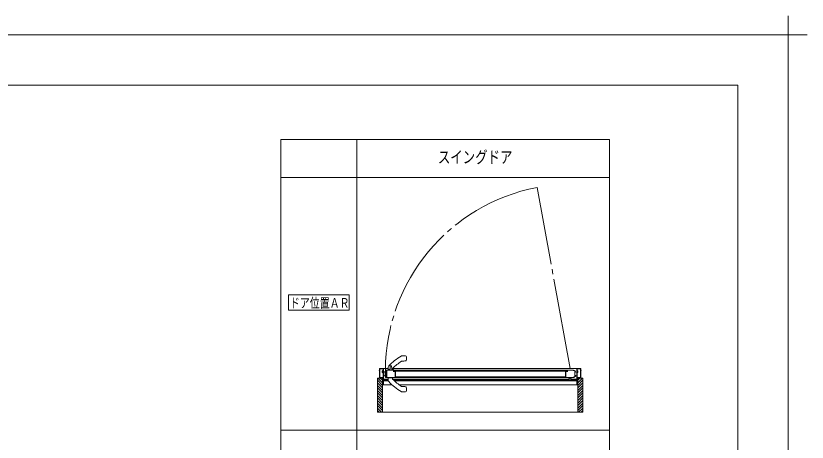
# Model space of a CAD drawing. Units: millimetres on the paper. Extents: x -305 to 305, y -152 to 152.
# Drawn here: x -33.8 to 122.7, y 67.8 to 152.3 of the extents above; entities that cross this region are included whole.
import ezdxf
from ezdxf.enums import TextEntityAlignment as Align

# ---------------------------------------------------------------- set-up
doc = ezdxf.new("R2010")
doc.units = ezdxf.units.MM
doc.linetypes.add('LONG_CHAIN', pattern=[21, 18, -1, 1, -1])
doc.linetypes.add('LONG_DOUBLE_CHAIN', pattern=[21.8, 18, -1, 0.6, -0.6, 0.6, -1])
for name, color, linetype, lineweight in [('0-1_VIEW0001', 7, 'Continuous', 9), ('0-2_1図面枠', 7, 'Continuous', 9), ('0-3_図面枠', 3, 'Continuous', 9), ('0-4_DEFPOINTS', 7, 'Continuous', 9)]:
    doc.layers.add(name, color=color, linetype=linetype, lineweight=lineweight)
doc.styles.add('ＭＳ ゴシック', font='')
doc.styles.get('ＭＳ ゴシック').set_extended_font_data('MS Gothic')

# ---------------------------------------------------------------- blocks, each defined once
blk = doc.blocks.new('グループ-6')
at = {"layer": '0-2_1図面枠'}
for p, q in [((4200, 2895), (4200, 3045)), ((4275, 2970), (4125, 2970))]:
    blk.add_line(p, q, dxfattribs=at)

msp = doc.modelspace()

# ---------------------------------------------------------------- linework, layer by layer
at = {"layer": '0-1_VIEW0001'}
for p, q in [((18.617, 127.749), (83.617, 127.749)), ((33.617, 127.749), (33.617, 20.249)), ((83.617, 127.749), (83.617, 20.249)), ((18.617, 120.249), (83.617, 120.249)), ((20.117, 93.999), (20.117, 96.999)), ((20.117, 96.999), (32.117, 96.999)), ((32.117, 93.999), (32.117, 96.999)), ((20.117, 93.999), (32.117, 93.999)), ((42.51, 84.937), (43.26, 84.937)), ((43.46, 84.162), (43.46, 84.737)), ((42.574, 83.907), (42.96, 83.907)), ((38.06, 81.992), (38.06, 82.012)), ((38.07, 82.022), (38.12, 82.022)), ((38.12, 81.982), (38.07, 81.982)), ((38.135, 82.037), (38.135, 82.372)), ((38.135, 80.672), (38.135, 81.967)), ((38.18, 80.682), (38.18, 82.362)), ((38.185, 82.422), (38.86, 82.422)), ((38.195, 82.377), (38.82, 82.377)), ((38.685, 81.647), (38.685, 81.997)), ((38.685, 81.647), (38.735, 81.647)), ((38.835, 82.362), (38.835, 80.682)), ((38.885, 82.397), (38.885, 80.102)), ((38.91, 80.087), (38.91, 82.422)), ((38.91, 82.422), (39.86, 82.422)), ((38.96, 81.17), (38.96, 81.603)), ((39.31, 81.877), (39.31, 80.757)), ((39.335, 81.962), (39.52, 81.962)), ((39.535, 81.927), (39.36, 81.927)), ((41.27, 82.137), (39.41, 82.137)), ((40.815, 82.092), (39.48, 82.092)), ((39.48, 82.002), (39.532, 82.002)), ((39.535, 81.947), (39.535, 80.702)), ((39.535, 81.927), (39.535, 80.757)), ((39.55, 81.995), (39.572, 81.972)), ((39.58, 81.954), (39.58, 81.563)), ((39.584, 81.552), (39.595, 81.541)), ((39.6, 81.531), (39.6, 81.243)), ((39.86, 82.152), (39.86, 82.729)), ((40.695, 82.137), (39.875, 82.137)), ((40.04, 82.137), (40.127, 82.137)), ((40.71, 82.152), (40.71, 82.348)), ((40.724, 82.422), (77.16, 82.422)), ((40.84, 81.842), (40.84, 81.857)), ((40.855, 81.872), (40.875, 81.872)), ((41.23, 81.827), (40.855, 81.827)), ((40.89, 81.887), (40.89, 82.017)), ((40.935, 81.922), (40.935, 82.047)), ((75.26, 82.072), (40.96, 82.072)), ((40.96, 81.922), (40.96, 82.072)), ((40.96, 82.072), (41.255, 82.072)), ((75.26, 81.922), (40.96, 81.922)), ((41.21, 81.872), (40.985, 81.872)), ((41.24, 80.762), (41.24, 81.817)), ((41.255, 81.912), (41.25, 81.912)), ((41.263, 82.074), (41.277, 82.082)), ((41.277, 81.901), (41.263, 81.91)), ((74.935, 82.122), (41.285, 82.122)), ((41.285, 82.122), (41.285, 80.637)), ((41.285, 82.095), (41.285, 82.122)), ((41.285, 80.762), (41.285, 81.888)), ((74.935, 82.122), (74.935, 82.095)), ((74.935, 81.888), (74.935, 80.762)), ((74.942, 82.082), (74.956, 82.074)), ((74.956, 81.909), (74.942, 81.901)), ((76.31, 82.137), (74.95, 82.137)), ((74.964, 82.072), (75.26, 82.072)), ((74.97, 81.912), (74.964, 81.912)), ((74.98, 80.762), (74.98, 81.817)), ((74.99, 81.827), (75.365, 81.827)), ((75.235, 81.872), (75.01, 81.872)), ((75.285, 82.047), (75.285, 81.922)), ((75.33, 81.887), (75.33, 82.017)), ((75.365, 81.872), (75.345, 81.872)), ((75.38, 81.842), (75.38, 81.857)), ((75.405, 82.092), (76.31, 82.092)), ((76.75, 81.737), (76.75, 81.037)), ((76.79, 81.037), (76.79, 81.737)), ((76.849, 81.802), (76.815, 81.802)), ((76.824, 81.76), (76.882, 81.738)), ((76.887, 81.737), (76.92, 81.737)), ((76.935, 81.752), (76.935, 81.786)), ((77.16, 79.172), (77.16, 82.422)), ((77.185, 82.397), (77.185, 80.102)), ((77.885, 82.422), (77.21, 82.422)), ((77.235, 82.362), (77.235, 80.682)), ((77.875, 82.377), (77.25, 82.377)), ((77.385, 81.997), (77.335, 81.997)), ((77.385, 81.997), (77.385, 81.647)), ((77.89, 80.682), (77.89, 82.362)), ((77.935, 82.037), (77.935, 82.372)), ((77.935, 80.672), (77.935, 81.967)), ((78, 82.022), (77.95, 82.022)), ((77.95, 81.982), (78, 81.982)), ((78.01, 81.992), (78.01, 82.012)), ((37.734, 80.547), (38.735, 80.547)), ((37.734, 73.797), (37.734, 80.547)), ((38.734, 79.097), (37.734, 80.097)), ((38.734, 79.597), (37.784, 80.547)), ((38.82, 80.622), (38.185, 80.622)), ((38.82, 80.667), (38.195, 80.667)), ((38.734, 80.097), (38.284, 80.547)), ((38.734, 80.547), (38.734, 73.797)), ((38.835, 79.237), (38.835, 80.607)), ((38.885, 80.022), (38.885, 79.187)), ((38.9, 80.087), (39.22, 80.087)), ((39.585, 80.037), (38.9, 80.037)), ((39.86, 80.312), (38.91, 80.312)), ((39.235, 80.172), (38.91, 80.172)), ((38.91, 79.172), (38.91, 80.037)), ((39.864, 79.995), (38.91, 79.995)), ((39.235, 80.102), (39.235, 80.187)), ((39.58, 80.172), (39.28, 80.172)), ((39.28, 80.172), (39.28, 80.102)), ((39.285, 80.237), (39.34, 80.237)), ((39.34, 80.187), (39.295, 80.187)), ((39.295, 80.087), (39.565, 80.087)), ((39.375, 80.697), (39.345, 80.697)), ((39.355, 80.222), (39.355, 80.202)), ((39.36, 80.707), (39.535, 80.707)), ((39.385, 80.637), (41.16, 80.637)), ((39.52, 80.687), (39.395, 80.687)), ((39.505, 80.202), (39.505, 80.222)), ((39.52, 80.237), (39.585, 80.237)), ((39.565, 80.187), (39.52, 80.187)), ((39.535, 80.707), (39.535, 80.757)), ((39.58, 81.211), (39.58, 80.697)), ((39.58, 80.102), (39.58, 80.172)), ((39.595, 81.232), (39.584, 81.221)), ((39.595, 80.682), (41.16, 80.682)), ((39.635, 80.187), (39.635, 80.087)), ((39.86, 80.172), (39.635, 80.172)), ((39.86, 80.622), (39.86, 80.044)), ((40.74, 80.637), (40.652, 80.637)), ((40.71, 80.622), (40.71, 80.426)), ((75.635, 80.312), (40.745, 80.312)), ((75.637, 80.172), (40.885, 80.172)), ((77.16, 79.999), (41.07, 79.999)), ((41.285, 80.787), (74.935, 80.787)), ((74.935, 80.637), (41.285, 80.637)), ((76.485, 80.682), (75.06, 80.682)), ((75.06, 80.637), (76.485, 80.637)), ((75.585, 80.562), (75.585, 80.637)), ((75.635, 80.462), (75.635, 80.512)), ((75.635, 80.512), (75.985, 80.512)), ((75.635, 80.462), (75.635, 80.187)), ((75.685, 80.137), (75.935, 80.137)), ((75.985, 80.462), (75.985, 80.512)), ((75.985, 80.187), (75.985, 80.462)), ((77.16, 80.315), (75.985, 80.315)), ((76.435, 80.175), (75.985, 80.175)), ((76.035, 80.562), (76.035, 80.637)), ((76.435, 80.187), (76.435, 80.087)), ((76.55, 80.237), (76.485, 80.237)), ((76.485, 80.037), (77.17, 80.037)), ((76.79, 80.175), (76.49, 80.175)), ((76.49, 80.102), (76.49, 80.172)), ((76.505, 80.187), (76.55, 80.187)), ((76.775, 80.087), (76.505, 80.087)), ((76.848, 80.928), (76.548, 80.703)), ((76.565, 80.202), (76.565, 80.222)), ((76.575, 80.667), (76.875, 80.892)), ((76.715, 80.222), (76.715, 80.202)), ((76.785, 80.237), (76.73, 80.237)), ((76.73, 80.187), (76.775, 80.187)), ((76.79, 80.172), (76.79, 80.102)), ((76.815, 80.972), (76.856, 80.972)), ((76.882, 81.036), (76.824, 81.013)), ((76.835, 80.102), (76.835, 80.187)), ((77.16, 80.175), (76.835, 80.175)), ((77.17, 80.087), (76.85, 80.087)), ((76.92, 81.037), (76.887, 81.037)), ((76.935, 81.012), (76.935, 81.022)), ((77.185, 80.022), (77.185, 79.187)), ((77.235, 79.237), (77.235, 80.607)), ((77.25, 80.667), (77.875, 80.667)), ((77.25, 80.622), (77.885, 80.622)), ((77.334, 79.597), (78.284, 80.547)), ((77.334, 80.097), (77.784, 80.547)), ((77.334, 79.097), (78.334, 80.097)), ((77.335, 80.547), (77.335, 73.797)), ((77.335, 80.547), (78.334, 80.547)), ((78.334, 73.797), (78.334, 80.547)), ((38.734, 78.597), (37.734, 79.597)), ((38.734, 78.097), (37.734, 79.097)), ((38.734, 77.597), (37.734, 78.597)), ((38.735, 79.187), (38.735, 79.207)), ((38.735, 79.172), (38.885, 79.172)), ((38.75, 79.222), (38.82, 79.222)), ((38.87, 79.172), (38.75, 79.172)), ((40.644, 79.172), (38.91, 79.172)), ((77.16, 79.172), (42.078, 79.172)), ((42.574, 78.867), (42.96, 78.867)), ((43.46, 78.611), (43.46, 78.037)), ((77.2, 79.172), (77.32, 79.172)), ((77.32, 79.222), (77.25, 79.222)), ((77.334, 78.597), (78.334, 79.597)), ((77.334, 78.097), (78.334, 79.097)), ((77.334, 77.597), (78.334, 78.597)), ((77.335, 79.187), (77.335, 79.207)), ((38.734, 77.097), (37.734, 78.097)), ((38.734, 76.597), (37.734, 77.597)), ((38.734, 76.097), (37.734, 77.097)), ((42.51, 77.837), (43.26, 77.837)), ((77.334, 77.097), (78.334, 78.097)), ((77.334, 76.597), (78.334, 77.597)), ((77.334, 76.097), (78.334, 77.097)), ((38.734, 75.597), (37.734, 76.597)), ((38.734, 75.097), (37.734, 76.097)), ((38.734, 74.602), (37.734, 75.602)), ((77.334, 75.597), (78.334, 76.597)), ((77.334, 75.097), (78.334, 76.097)), ((77.334, 74.602), (78.334, 75.602)), ((38.734, 74.107), (37.734, 75.107)), ((38.55, 73.797), (37.734, 74.612)), ((38.055, 73.797), (37.734, 74.117)), ((78.333, 73.797), (37.734, 73.797)), ((77.334, 74.107), (78.334, 75.107)), ((77.519, 73.797), (78.334, 74.612)), ((78.014, 73.797), (78.334, 74.117)), ((18.617, 70.249), (83.617, 70.249))]:
    msp.add_line(p, q, dxfattribs=at)
at = {"layer": '0-1_VIEW0001', "linetype": 'LONG_CHAIN'}
msp.add_line((75.862, 82.422), (69.286, 118.276), dxfattribs=at)
at = {"layer": '0-1_VIEW0001', "color": 2}
for p, q in [((39.89, 82.137), (39.891, 82.171)), ((39.934, 82.218), (40.12, 82.246)), ((40.254, 82.899), (40.226, 82.363)), ((40.553, 82.363), (40.525, 82.899)), ((40.659, 82.246), (40.845, 82.218)), ((40.888, 82.171), (40.89, 82.137)), ((39.965, 80.617), (40.315, 80.617)), ((39.965, 80.605), (39.965, 80.617)), ((40.015, 80.617), (40.015, 80.637)), ((40.455, 80.627), (40.325, 80.627)), ((40.465, 80.617), (40.815, 80.617)), ((40.764, 80.637), (40.765, 80.617)), ((40.815, 80.617), (40.815, 80.605))]:
    msp.add_line(p, q, dxfattribs=at)
at = {"layer": '0-1_VIEW0001', "color": 2, "linetype": 'LONG_DOUBLE_CHAIN'}
for p, q in [((40.324, 80.575), (40.324, 80.558)), ((40.455, 80.575), (40.455, 80.558))]:
    msp.add_line(p, q, dxfattribs=at)
at = {"layer": '0-1_VIEW0001'}
for points in [[(18.617, 127.749), (18.617, 20.249), (83.617, 20.249)], [(38.06, 82.012), (38.063, 82.019), (38.07, 82.022)], [(38.07, 81.982), (38.063, 81.985), (38.06, 81.992)], [(38.12, 82.022), (38.13, 82.026), (38.135, 82.037)], [(38.135, 81.967), (38.13, 81.977), (38.12, 81.982)], [(38.135, 82.372), (38.149, 82.407), (38.185, 82.422)], [(38.18, 82.362), (38.184, 82.372), (38.195, 82.377)], [(38.685, 81.997), (38.735, 81.997), (38.813, 82.056)], [(38.735, 81.997), (38.735, 81.647), (38.813, 81.587)], [(38.82, 82.377), (38.83, 82.372), (38.835, 82.362)], [(38.86, 82.422), (38.877, 82.415), (38.885, 82.397)], [(39.41, 82.137), (39.321, 82.1), (39.293, 82.06), (39.285, 82.012), (39.299, 81.976), (39.335, 81.962)], [(39.48, 82.092), (39.435, 82.047), (39.48, 82.002)], [(39.52, 81.962), (39.53, 81.957), (39.535, 81.947)], [(39.532, 82.002), (39.542, 82), (39.55, 81.995)], [(39.572, 81.972), (39.578, 81.964), (39.58, 81.954)], [(39.58, 81.563), (39.581, 81.557), (39.584, 81.552)], [(39.595, 81.541), (39.598, 81.536), (39.6, 81.531)], [(40.89, 82.017), (40.868, 82.07), (40.815, 82.092)], [(40.84, 81.857), (40.844, 81.867), (40.855, 81.872)], [(40.855, 81.827), (40.844, 81.831), (40.84, 81.842)], [(40.875, 81.872), (40.885, 81.876), (40.89, 81.887)], [(40.935, 82.047), (40.942, 82.065), (40.96, 82.072)], [(40.985, 81.872), (40.949, 81.886), (40.935, 81.922)], [(41.25, 81.912), (41.239, 81.907), (41.235, 81.897), (41.227, 81.879), (41.21, 81.872)], [(41.24, 81.817), (41.237, 81.824), (41.23, 81.827)], [(41.255, 82.072), (41.259, 82.072), (41.263, 82.074)], [(41.263, 81.91), (41.259, 81.911), (41.255, 81.912)], [(41.285, 82.122), (41.28, 82.132), (41.27, 82.137)], [(41.277, 82.082), (41.283, 82.088), (41.285, 82.095)], [(41.285, 81.888), (41.283, 81.896), (41.277, 81.901)], [(74.95, 82.137), (74.939, 82.132), (74.935, 82.122)], [(74.935, 82.095), (74.937, 82.088), (74.942, 82.082)], [(74.942, 81.901), (74.937, 81.896), (74.935, 81.888)], [(74.956, 82.074), (74.96, 82.072), (74.964, 82.072)], [(74.964, 81.912), (74.96, 81.911), (74.956, 81.909)], [(75.01, 81.872), (74.992, 81.879), (74.985, 81.897), (74.98, 81.907), (74.97, 81.912)], [(74.98, 81.817), (74.983, 81.824), (74.99, 81.827)], [(75.285, 81.922), (75.27, 81.886), (75.235, 81.872)], [(75.26, 82.072), (75.277, 82.064), (75.285, 82.047)], [(75.33, 82.017), (75.352, 82.07), (75.405, 82.092)], [(75.345, 81.872), (75.334, 81.876), (75.33, 81.887)], [(75.38, 81.857), (75.375, 81.867), (75.365, 81.872)], [(75.365, 81.827), (75.375, 81.831), (75.38, 81.842)], [(76.935, 81.786), (76.932, 81.801), (76.926, 81.814), (76.81, 81.951), (76.657, 82.051), (76.487, 82.113), (76.31, 82.137)], [(76.31, 82.092), (76.464, 82.07), (76.616, 82.022), (76.727, 81.972), (76.82, 81.898), (76.861, 81.826), (76.863, 81.81), (76.849, 81.802)], [(76.815, 81.802), (76.769, 81.783), (76.75, 81.737)], [(76.79, 81.737), (76.801, 81.757), (76.824, 81.76)], [(76.882, 81.738), (76.885, 81.737), (76.887, 81.737)], [(76.92, 81.737), (76.93, 81.741), (76.935, 81.752)], [(77.21, 82.422), (77.192, 82.415), (77.185, 82.397)], [(77.25, 82.377), (77.239, 82.372), (77.235, 82.362)], [(77.335, 81.647), (77.335, 81.997), (77.256, 82.056)], [(77.385, 81.647), (77.335, 81.647), (77.256, 81.587)], [(77.89, 82.362), (77.885, 82.372), (77.875, 82.377)], [(77.935, 82.372), (77.92, 82.407), (77.885, 82.422)], [(77.95, 82.022), (77.939, 82.026), (77.935, 82.037)], [(77.935, 81.967), (77.939, 81.977), (77.95, 81.982)], [(78.01, 82.012), (78.007, 82.019), (78, 82.022)], [(78, 81.982), (78.007, 81.985), (78.01, 81.992)], [(38.185, 80.622), (38.149, 80.636), (38.135, 80.672)], [(38.195, 80.667), (38.184, 80.671), (38.18, 80.682)], [(38.835, 80.682), (38.83, 80.671), (38.82, 80.667)], [(38.835, 80.607), (38.83, 80.617), (38.82, 80.622)], [(38.885, 80.102), (38.889, 80.091), (38.9, 80.087)], [(38.9, 80.037), (38.889, 80.032), (38.885, 80.022)], [(39.22, 80.087), (39.23, 80.091), (39.235, 80.102)], [(39.235, 80.187), (39.249, 80.222), (39.285, 80.237)], [(39.295, 80.187), (39.284, 80.182), (39.28, 80.172)], [(39.28, 80.102), (39.284, 80.091), (39.295, 80.087)], [(39.345, 80.697), (39.338, 80.694), (39.335, 80.687), (39.349, 80.651), (39.385, 80.637)], [(39.34, 80.237), (39.35, 80.232), (39.355, 80.222)], [(39.355, 80.202), (39.35, 80.191), (39.34, 80.187)], [(39.395, 80.687), (39.39, 80.688), (39.387, 80.691), (39.381, 80.695), (39.375, 80.697)], [(39.505, 80.222), (39.509, 80.232), (39.52, 80.237)], [(39.52, 80.187), (39.509, 80.191), (39.505, 80.202)], [(39.535, 80.702), (39.53, 80.691), (39.52, 80.687)], [(39.58, 80.172), (39.575, 80.182), (39.565, 80.187)], [(39.565, 80.087), (39.575, 80.091), (39.58, 80.102)], [(39.584, 81.221), (39.581, 81.216), (39.58, 81.211)], [(39.58, 80.697), (39.584, 80.686), (39.595, 80.682)], [(39.585, 80.237), (39.62, 80.222), (39.635, 80.187)], [(39.635, 80.087), (39.62, 80.051), (39.585, 80.037)], [(39.6, 81.243), (39.598, 81.237), (39.595, 81.232)], [(41.16, 80.682), (41.216, 80.705), (41.24, 80.762)], [(41.16, 80.637), (41.248, 80.673), (41.285, 80.762)], [(74.935, 80.762), (74.971, 80.673), (75.06, 80.637)], [(75.06, 80.682), (75.003, 80.705), (74.98, 80.762)], [(76.485, 80.237), (76.449, 80.222), (76.435, 80.187)], [(76.435, 80.087), (76.449, 80.051), (76.485, 80.037)], [(76.548, 80.703), (76.518, 80.687), (76.485, 80.682)], [(76.485, 80.637), (76.532, 80.644), (76.575, 80.667)], [(76.49, 80.172), (76.494, 80.182), (76.505, 80.187)], [(76.505, 80.087), (76.494, 80.091), (76.49, 80.102)], [(76.565, 80.222), (76.56, 80.232), (76.55, 80.237)], [(76.55, 80.187), (76.56, 80.191), (76.565, 80.202)], [(76.73, 80.237), (76.719, 80.232), (76.715, 80.222)], [(76.715, 80.202), (76.719, 80.191), (76.73, 80.187)], [(76.75, 81.037), (76.769, 80.991), (76.815, 80.972)], [(76.775, 80.187), (76.785, 80.182), (76.79, 80.172)], [(76.79, 80.102), (76.785, 80.091), (76.775, 80.087)], [(76.835, 80.187), (76.82, 80.222), (76.785, 80.237)], [(76.824, 81.013), (76.801, 81.016), (76.79, 81.037)], [(76.85, 80.087), (76.839, 80.091), (76.835, 80.102)], [(76.856, 80.972), (76.869, 80.963), (76.868, 80.947), (76.858, 80.937), (76.848, 80.928)], [(76.875, 80.892), (76.919, 80.945), (76.935, 81.012)], [(76.887, 81.037), (76.885, 81.036), (76.882, 81.036)], [(76.935, 81.022), (76.93, 81.032), (76.92, 81.037)], [(77.185, 80.102), (77.18, 80.091), (77.17, 80.087)], [(77.17, 80.037), (77.18, 80.032), (77.185, 80.022)], [(77.235, 80.682), (77.239, 80.671), (77.25, 80.667)], [(77.235, 80.607), (77.239, 80.617), (77.25, 80.622)], [(77.875, 80.667), (77.885, 80.671), (77.89, 80.682)], [(77.885, 80.622), (77.92, 80.636), (77.935, 80.672)], [(38.735, 79.207), (38.739, 79.217), (38.75, 79.222)], [(38.75, 79.172), (38.739, 79.176), (38.735, 79.187)], [(38.82, 79.222), (38.83, 79.226), (38.835, 79.237)], [(38.885, 79.187), (38.88, 79.176), (38.87, 79.172)], [(77.185, 79.187), (77.189, 79.176), (77.2, 79.172)], [(77.25, 79.222), (77.239, 79.226), (77.235, 79.237)], [(77.335, 79.207), (77.33, 79.217), (77.32, 79.222)], [(77.32, 79.172), (77.33, 79.176), (77.335, 79.187)]]:
    msp.add_lwpolyline(points, dxfattribs=at)
at = {"layer": '0-1_VIEW0001', "linetype": 'LONG_CHAIN'}
msp.add_arc((76.31, 81.922), 37.027, 100.93399, 179.70079, dxfattribs=at)
at = {"layer": '0-1_VIEW0001'}
for centre, radius, start, end in [((49.269, 73.808), 13.05, 121.75395, 135.59682), ((42.51, 84.737), 0.2, 90, 122.96487), ((43.26, 84.737), 0.2, 0, 90), ((49.269, 73.808), 12.15, 124.07005, 134.38695), ((42.574, 83.707), 0.2, 90, 124.07005), ((42.96, 84.947), 1.04, 270, 290.92483), ((43.26, 84.162), 0.2, 290.92483, 0), ((38.187, 81.642), 0.0077, 180, 297.28096), ((38.822, 82.044), 0.015, 19.47122, 127.16085), ((38.822, 81.599), 0.015, 232.83915, 340.52878), ((39.06, 81.603), 0.1, 141.78679, 180), ((39.335, 81.387), 0.45, 93.18474, 141.78679), ((39.36, 81.877), 0.05, 90, 180), ((40.16, 82.729), 0.3, 135.59682, 180), ((39.875, 82.152), 0.015, 180, 270), ((40.695, 82.152), 0.015, 270, 0), ((40.91, 82.348), 0.2, 134.38695, 180), ((77.247, 82.044), 0.015, 52.83915, 160.52878), ((77.247, 81.599), 0.015, 199.47122, 307.16085), ((39.06, 81.17), 0.1, 180, 218.21321), ((39.335, 81.387), 0.45, 218.21321, 266.81526), ((39.36, 80.757), 0.05, 180, 270), ((39.875, 80.622), 0.015, 90, 180), ((40.16, 80.044), 0.3, 180, 224.40318), ((40.695, 80.622), 0.015, 0, 90), ((40.91, 80.426), 0.2, 180, 225.61305), ((49.269, 88.966), 12.15, 225.61305, 235.92995), ((75.635, 80.562), 0.05, 180, 270), ((75.685, 80.187), 0.05, 180, 270), ((75.935, 80.187), 0.05, 270, 0), ((75.985, 80.562), 0.05, 270, 0), ((49.269, 88.966), 13.05, 224.40318, 238.24605), ((42.574, 79.067), 0.2, 235.92995, 270), ((42.96, 77.827), 1.04, 69.07517, 90), ((43.26, 78.611), 0.2, 0, 69.07517), ((42.51, 78.037), 0.2, 237.03513, 270), ((43.26, 78.037), 0.2, 270, 0)]:
    msp.add_arc(centre, radius, start, end, dxfattribs=at)
at = {"layer": '0-1_VIEW0001', "color": 2}
for centre, radius, start, end in [((39.941, 82.168), 0.05, 98.59735, 177), ((40.101, 82.37), 0.125, 278.56086, 357), ((40.304, 82.897), 0.05, 97.08944, 177.00002), ((40.39, 82.202), 0.75, 89.9996, 97.00692), ((40.39, 82.202), 0.75, 82.99331, 89.9996), ((40.475, 82.897), 0.05, 2.99998, 82.90954), ((40.678, 82.37), 0.125, 183, 261.44823), ((40.838, 82.168), 0.05, 3, 81.40265), ((39.98, 80.605), 0.015, 180, 260.87393), ((40.39, 83.157), 2.6, 260.87393, 268.55914), ((40.325, 80.617), 0.01, 90, 180), ((40.39, 83.662), 3.088, 268.7869, 271.2131), ((40.325, 80.573), 0.015, 268.55914, 0), ((40.455, 80.573), 0.015, 180, 271.44086), ((40.455, 80.617), 0.01, 0, 90), ((40.39, 83.157), 2.6, 271.44086, 279.12607), ((40.8, 80.605), 0.015, 279.12607, 0)]:
    msp.add_arc(centre, radius, start, end, dxfattribs=at)
at = {"layer": '0-3_図面枠'}
msp.add_lwpolyline([(-291.017, -138.498), (108.983, -138.498), (108.983, 138.502), (-291.017, 138.502)], close=True, dxfattribs=at)
at = {"layer": '0-4_DEFPOINTS'}
for p, q in [((118.983, 148.502), (-301.017, 148.502)), ((118.983, -148.498), (118.983, 148.502))]:
    msp.add_line(p, q, dxfattribs=at)

# ---------------------------------------------------------------- block references
at = {"layer": '0-2_1図面枠', "xscale": 0.05, "yscale": 0.05}
msp.add_blockref('グループ-6', (-91.017, 0.002), dxfattribs=at)

# ---------------------------------------------------------------- texts
at = {"layer": '0-1_VIEW0001', "style": 'ＭＳ ゴシック', "width": 0.75}
for s, height, p in [('スイングドア', 2.405, (49.67, 122.355)), ('ドア位置ＡＲ', 1.921, (20.403, 93.879))]:
    msp.add_text(s, height=height, dxfattribs=at).set_placement(p, align=Align.BOTTOM_LEFT)

doc.saveas('drawing.dxf')
